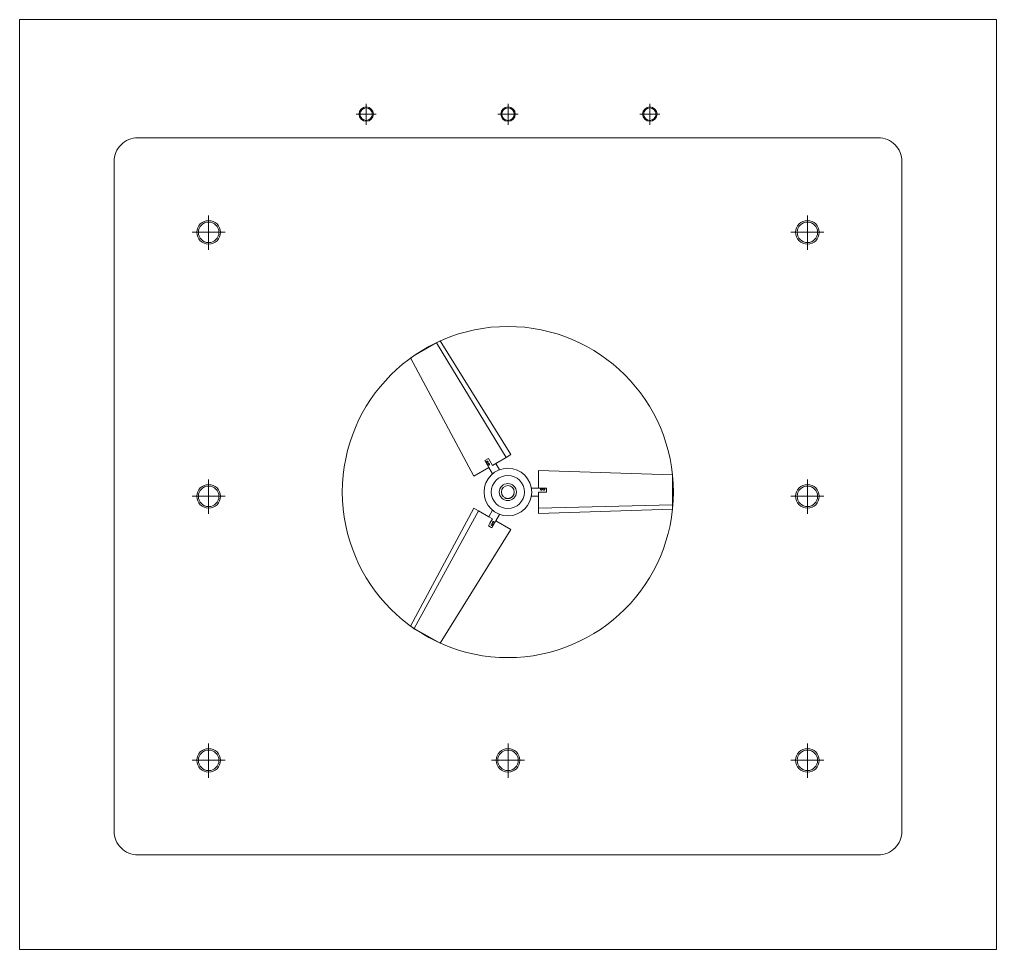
# Model space of a CAD drawing. Header units: inches. Extents: x 2744 to 7136, y -4349 to -2068.
# Drawn here: x 5202.2 to 5326.2, y -2844.1 to -2726.1 of the extents above; entities that cross this region are included whole.
import ezdxf

# ---------------------------------------------------------------- set-up
doc = ezdxf.new("R2010")
doc.units = ezdxf.units.IN
doc.header["$MEASUREMENT"] = 0
doc.layers.add('FURNI', color=140, linetype='Continuous', lineweight=18)

# ---------------------------------------------------------------- blocks, each defined once
blk = doc.blocks.new('y')
at = {"layer": 'FURNI', "color": 3}
for p, q in [((5264.24, -2818.92), (5264.24, -2816.27)), ((5262.96, -2817.57), (5265.52, -2817.57))]:
    blk.add_line(p, q, dxfattribs=at)
for radius in [0.915, 0.793]:
    blk.add_circle((5264.24, -2817.57), radius, dxfattribs=at)
blk = doc.blocks.new('tjy')
at = {"layer": 'FURNI', "color": 1}
for p, q in [((5264.24, -2828.3), (5264.24, -2823.96)), ((5262.14, -2826.09), (5266.34, -2826.09))]:
    blk.add_line(p, q, dxfattribs=at)
for radius in [1.5, 1.3]:
    blk.add_circle((5264.24, -2826.09), radius, dxfattribs=at)
blk = doc.blocks.new('rtsh')
at = {"color": 251, "true_color": 0x636466}
for p, q in [((7952.4, -1313.5), (7966.3, -1305.4)), ((8230.1, -1730.4), (7966.3, -1305.4)), ((7952.4, -1313.5), (7855.7, -1369.2)), ((8212.7, -1740.5), (7952.4, -1313.5)), ((8091.9, -1810.2), (7855.7, -1369.2)), ((8133.1, -1751.8), (8146.1, -1744.3)), ((8146.1, -1744.3), (8151.6, -1753.8)), ((8174.1, -1762.8), (8212.7, -1740.5)), ((8212.7, -1740.5), (8230.1, -1730.4)), ((8148.1, -1777.8), (8091.9, -1810.2)), ((8133.1, -1751.8), (8148.1, -1777.8)), ((8139.4, -1757.9), (8139.6, -1757.1)), ((8139.5, -1758.6), (8139.4, -1757.9)), ((8139.8, -1759.4), (8139.5, -1758.6)), ((8139.6, -1757.1), (8139.9, -1756.4)), ((8140.2, -1760), (8139.8, -1759.4)), ((8139.9, -1756.4), (8140.4, -1755.8)), ((8140.8, -1760.5), (8140.2, -1760)), ((8140.4, -1755.8), (8141, -1755.3)), ((8141.5, -1760.8), (8140.8, -1760.5)), ((8141, -1755.3), (8141.8, -1755)), ((8142.3, -1761), (8141.5, -1760.8)), ((8141.8, -1755), (8142.5, -1755)), ((8143.1, -1760.9), (8142.3, -1761)), ((8142.5, -1755), (8143.3, -1755.1)), ((8143.8, -1760.6), (8143.1, -1760.9)), ((8143.3, -1755.1), (8144, -1755.4)), ((8144.5, -1760.2), (8143.8, -1760.6)), ((8144, -1755.4), (8144.6, -1755.9)), ((8144.4, -1766.6), (8144.5, -1765.9)), ((8144.5, -1767.4), (8144.4, -1766.6)), ((8145, -1759.6), (8144.5, -1760.2)), ((8144.5, -1765.9), (8144.8, -1765.1)), ((8144.8, -1768.1), (8144.5, -1767.4)), ((8144.6, -1755.9), (8145.1, -1756.6)), ((8144.8, -1765.1), (8145.3, -1764.5)), ((8145.3, -1768.8), (8144.8, -1768.1)), ((8145.3, -1758.9), (8145, -1759.6)), ((8145.1, -1756.6), (8145.3, -1757.3)), ((8145.3, -1757.3), (8145.4, -1758.1)), ((8145.4, -1758.1), (8145.3, -1758.9)), ((8145.3, -1764.5), (8145.9, -1764)), ((8145.9, -1769.2), (8145.3, -1768.8)), ((8145.9, -1764), (8146.6, -1763.7)), ((8146.6, -1769.5), (8145.9, -1769.2)), ((8146.6, -1763.7), (8147.4, -1763.6)), ((8147.4, -1769.6), (8146.6, -1769.5)), ((8147.4, -1763.6), (8148.2, -1763.7)), ((8148.2, -1769.5), (8147.4, -1769.6)), ((8161.9, -1801.7), (8148.1, -1777.8)), ((8148.2, -1763.7), (8148.9, -1764)), ((8148.9, -1769.2), (8148.2, -1769.5)), ((8148.9, -1764), (8149.5, -1764.5)), ((8149.5, -1768.8), (8148.9, -1769.2)), ((8149.5, -1764.5), (8150, -1765.1)), ((8150, -1768.1), (8149.5, -1768.8)), ((8150, -1765.1), (8150.3, -1765.9)), ((8150.3, -1767.4), (8150, -1768.1)), ((8150.3, -1765.9), (8150.4, -1766.6)), ((8150.4, -1766.6), (8150.3, -1767.4)), ((8151.6, -1753.8), (8161.1, -1770.3)), ((8161.1, -1770.3), (8161, -1770.3)), ((8161.1, -1770.3), (8174.1, -1762.8)), ((8187.8, -1786.6), (8174.1, -1762.8)), ((8333.6, -1790), (8833.6, -1806)), ((8333.6, -1854.9), (8333.6, -1790)), ((8833.6, -1917.5), (8833.6, -1806)), ((8306.6, -1854.9), (8333.6, -1854.9)), ((8363.6, -1854.9), (8333.6, -1854.9)), ((8340.6, -1859.9), (8340.7, -1859.1)), ((8340.7, -1859.1), (8341, -1858.4)), ((8341, -1858.4), (8341.5, -1857.8)), ((8341.5, -1857.8), (8342.1, -1857.3)), ((8342.1, -1857.3), (8342.8, -1857)), ((8342.8, -1857), (8343.6, -1856.9)), ((8343.6, -1856.9), (8344.4, -1857)), ((8344.4, -1857), (8345.1, -1857.3)), ((8345.1, -1857.3), (8345.7, -1857.8)), ((8345.7, -1857.8), (8346.2, -1858.4)), ((8346.2, -1858.4), (8346.5, -1859.1)), ((8346.5, -1859.1), (8346.6, -1859.9)), ((8350.6, -1859.8), (8350.7, -1859)), ((8350.7, -1859), (8351, -1858.3)), ((8351, -1858.3), (8351.5, -1857.7)), ((8351.5, -1857.7), (8352.2, -1857.2)), ((8352.2, -1857.2), (8352.9, -1857)), ((8352.9, -1857), (8353.7, -1856.9)), ((8353.7, -1856.9), (8354.5, -1857)), ((8354.5, -1857), (8355.2, -1857.3)), ((8355.2, -1857.3), (8355.8, -1857.8)), ((8355.8, -1857.8), (8356.2, -1858.5)), ((8356.2, -1858.5), (8356.5, -1859.2)), ((8356.5, -1859.2), (8356.6, -1860)), ((8363.6, -1854.9), (8363.6, -1869.9)), ((8306.6, -1884.9), (8333.6, -1884.9)), ((8333.6, -1869.9), (8333.6, -1869.8)), ((8333.6, -1869.9), (8333.6, -1884.9)), ((8352.6, -1869.9), (8333.6, -1869.9)), ((8333.6, -1884.9), (8333.6, -1929.5)), ((8340.7, -1860.7), (8340.6, -1859.9)), ((8341, -1861.4), (8340.7, -1860.7)), ((8341.5, -1862), (8341, -1861.4)), ((8342.1, -1862.5), (8341.5, -1862)), ((8342.8, -1862.8), (8342.1, -1862.5)), ((8343.6, -1862.9), (8342.8, -1862.8)), ((8344.4, -1862.8), (8343.6, -1862.9)), ((8345.1, -1862.5), (8344.4, -1862.8)), ((8345.7, -1862), (8345.1, -1862.5)), ((8346.2, -1861.4), (8345.7, -1862)), ((8346.5, -1860.7), (8346.2, -1861.4)), ((8346.6, -1859.9), (8346.5, -1860.7)), ((8350.7, -1860.6), (8350.6, -1859.8)), ((8350.9, -1861.3), (8350.7, -1860.6)), ((8351.4, -1861.9), (8350.9, -1861.3)), ((8352, -1862.4), (8351.4, -1861.9)), ((8352.7, -1862.8), (8352, -1862.4)), ((8363.6, -1869.9), (8352.6, -1869.9)), ((8353.5, -1862.9), (8352.7, -1862.8)), ((8354.2, -1862.8), (8353.5, -1862.9)), ((8355, -1862.5), (8354.2, -1862.8)), ((8355.6, -1862.1), (8355, -1862.5)), ((8356.1, -1861.5), (8355.6, -1862.1)), ((8356.4, -1860.8), (8356.1, -1861.5)), ((8356.6, -1860), (8356.4, -1860.8)), ((8092.1, -1929.6), (7855.9, -2370.6)), ((8109.5, -1939.7), (8092.1, -1929.6)), ((8333.6, -1929.5), (8833.6, -1917.5)), ((8333.6, -1929.5), (8333.6, -1949.6)), ((8833.6, -1917.5), (8833.6, -1933.6)), ((8109.5, -1939.7), (7869.8, -2378.7)), ((8148.1, -1962), (8109.5, -1939.7)), ((8161.9, -1938), (8148.1, -1962)), ((8161.1, -1969.5), (8148.1, -1962)), ((8187.8, -1953.1), (8174.1, -1977)), ((8333.6, -1949.6), (8833.6, -1933.6)), ((8146.1, -1995.5), (8151.6, -1986)), ((8159.1, -2003), (8146.1, -1995.5)), ((8151.6, -1986), (8161.1, -1969.5)), ((8156.7, -1991.7), (8156.9, -1990.9)), ((8156.8, -1992.5), (8156.7, -1991.7)), ((8157.1, -1993.2), (8156.8, -1992.5)), ((8156.9, -1990.9), (8157.2, -1990.2)), ((8157.5, -1993.8), (8157.1, -1993.2)), ((8157.2, -1990.2), (8157.7, -1989.6)), ((8158.1, -1994.3), (8157.5, -1993.8)), ((8157.7, -1989.6), (8158.3, -1989.1)), ((8158.9, -1994.7), (8158.1, -1994.3)), ((8158.3, -1989.1), (8159.1, -1988.9)), ((8159.6, -1994.8), (8158.9, -1994.7)), ((8159.1, -2003), (8174.1, -1977)), ((8159.1, -1988.9), (8159.9, -1988.8)), ((8160.4, -1994.7), (8159.6, -1994.8)), ((8159.9, -1988.8), (8160.6, -1988.9)), ((8161.1, -1994.5), (8160.4, -1994.7)), ((8160.6, -1988.9), (8161.3, -1989.3)), ((8161.1, -1969.5), (8161.2, -1969.5)), ((8161.8, -1994), (8161.1, -1994.5)), ((8161.3, -1989.3), (8161.9, -1989.8)), ((8161.7, -1983.1), (8161.8, -1982.4)), ((8161.8, -1983.9), (8161.7, -1983.1)), ((8161.8, -1982.4), (8162.1, -1981.6)), ((8162.1, -1984.6), (8161.8, -1983.9)), ((8162.3, -1993.4), (8161.8, -1994)), ((8161.9, -1989.8), (8162.4, -1990.4)), ((8162.1, -1981.6), (8162.6, -1981)), ((8162.6, -1985.3), (8162.1, -1984.6)), ((8162.6, -1992.7), (8162.3, -1993.4)), ((8162.4, -1990.4), (8162.7, -1991.1)), ((8162.6, -1981), (8163.2, -1980.5)), ((8163.2, -1985.7), (8162.6, -1985.3)), ((8162.7, -1991.9), (8162.6, -1992.7)), ((8162.7, -1991.1), (8162.7, -1991.9)), ((8163.2, -1980.5), (8164, -1980.2)), ((8164, -1986), (8163.2, -1985.7)), ((8164, -1980.2), (8164.7, -1980.1)), ((8164.7, -1986.1), (8164, -1986)), ((8164.7, -1980.1), (8165.5, -1980.2)), ((8165.5, -1986), (8164.7, -1986.1)), ((8165.5, -1980.2), (8166.2, -1980.5)), ((8166.2, -1985.7), (8165.5, -1986)), ((8166.2, -1980.5), (8166.9, -1981)), ((8166.9, -1985.3), (8166.2, -1985.7)), ((8166.9, -1981), (8167.3, -1981.6)), ((8167.3, -1984.6), (8166.9, -1985.3)), ((8167.3, -1981.6), (8167.6, -1982.4)), ((8167.6, -1983.9), (8167.3, -1984.6)), ((8167.6, -1982.4), (8167.7, -1983.1)), ((8167.7, -1983.1), (8167.6, -1983.9)), ((8174.1, -1977), (8230.2, -2009.4)), ((8230.2, -2009.4), (7966.4, -2434.4)), ((7869.8, -2378.7), (7855.9, -2370.6)), ((7869.8, -2378.7), (7966.4, -2434.4))]:
    blk.add_line(p, q, dxfattribs=at)
blk.add_lwpolyline([(8206.2, -1891.4), (8208.3, -1892.2), (8210.2, -1892.9), (8211.8, -1893.4), (8213.3, -1893.8), (8214.7, -1894), (8215.9, -1894.2), (8217, -1894.3), (8218, -1894.4), (8219, -1894.4), (8220, -1894.4), (8220.9, -1894.3), (8221.7, -1894.2), (8222.5, -1894.1), (8223.4, -1894), (8224.2, -1893.8), (8224.9, -1893.6), (8225.7, -1893.4), (8226.5, -1893.1), (8227.2, -1892.9), (8228, -1892.6), (8228.7, -1892.2), (8229.4, -1891.9), (8230.2, -1891.5), (8230.9, -1891.1), (8231.5, -1890.7), (8232.2, -1890.3), (8232.9, -1889.8), (8233.6, -1889.3), (8234.2, -1888.8), (8234.9, -1888.2), (8235.6, -1887.5), (8236.3, -1886.8), (8237, -1886.1), (8237.7, -1885.2), (8238.4, -1884.2), (8239.2, -1883.1), (8240, -1881.8), (8240.8, -1880.2), (8241.7, -1878.4), (8242.6, -1876.3)], dxfattribs=at)
for radius in [617.9, 88.9, 61.9, 31.9, 24.1]:
    blk.add_circle((8219, -1869.9), radius, dxfattribs=at)
blk = doc.blocks.new('yrdj')
at = {"layer": 'FURNI', "color": 5}
for p, q in [((5220.24, -2749.3), (5220.24, -2744.96)), ((5218.14, -2747.09), (5222.34, -2747.09))]:
    blk.add_line(p, q, dxfattribs=at)
for radius in [1.5, 1.3]:
    blk.add_circle((5220.24, -2747.09), radius, dxfattribs=at)

msp = doc.modelspace()

# ---------------------------------------------------------------- linework, layer by layer
at = {"layer": 'FURNI', "color": 18, "true_color": 0x000000}
msp.add_lwpolyline([(5202.24, -2844.09), (5326.24, -2844.09), (5326.24, -2726.09), (5202.24, -2726.09)], close=True, dxfattribs=at)
msp.add_lwpolyline([(5217.24, -2832.09), (5311.24, -2832.09, 0.414214), (5314.24, -2829.09), (5314.24, -2744.09, 0.414214), (5311.24, -2741.09), (5217.24, -2741.09, 0.414214), (5214.24, -2744.09), (5214.24, -2829.09, 0.414214)], format="xyb", close=True, dxfattribs=at)

# ---------------------------------------------------------------- block references
for name, p in [('y', (-18, 79.48)), ('y', (0, 79.48)), ('y', (18, 79.48)), ('yrdj', (6, -6)), ('yrdj', (82, -6)), ('tjy', (-38, 39.5)), ('tjy', (38, 39.5)), ('yrdj', (6, -73)), ('tjy', (0, 6)), ('yrdj', (82, -73))]:
    msp.add_blockref(name, p, dxfattribs=at)
at = {"layer": 'FURNI', "color": 18, "true_color": 0x000000, "xscale": 0.03400539147190695, "yscale": 0.03400539147190695, "zscale": 0.03400539147190695}
msp.add_blockref('rtsh', (4984.73, -2722.46), dxfattribs=at)

doc.saveas('drawing.dxf')
